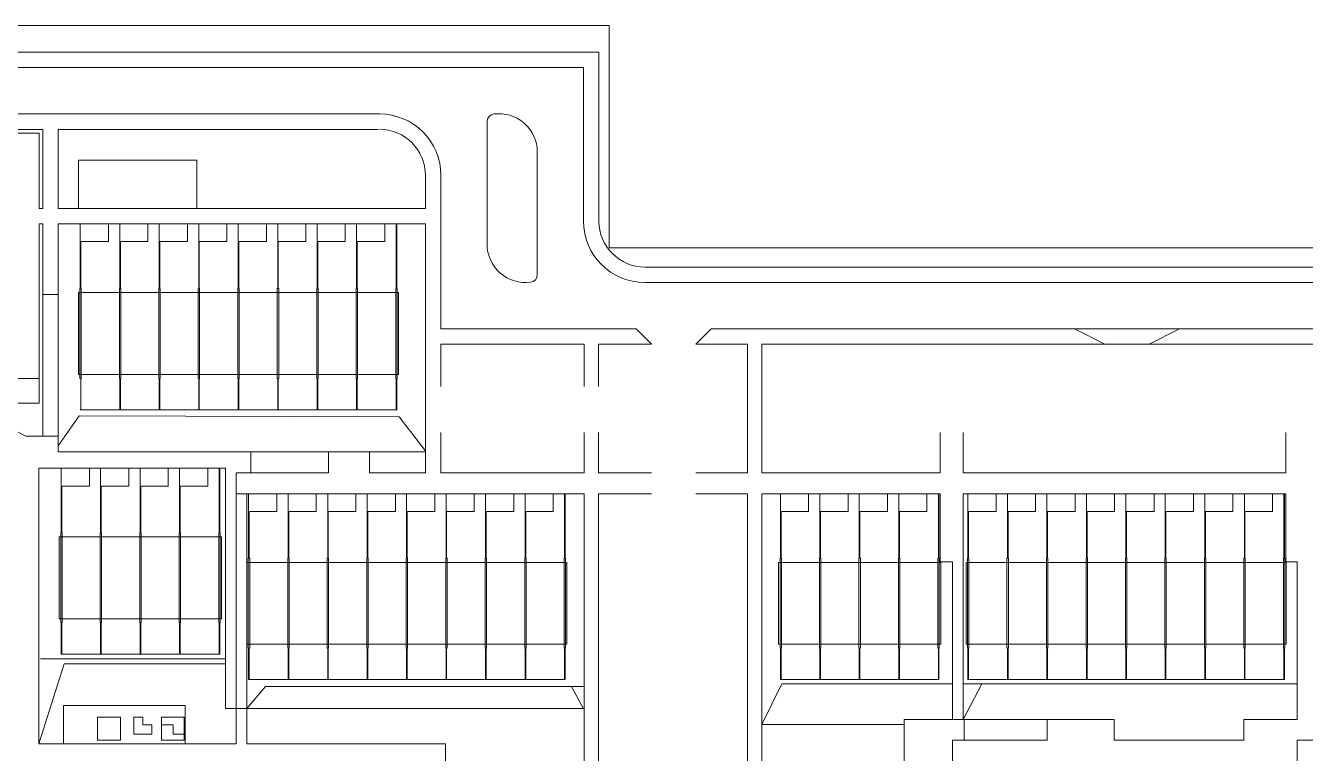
# Model space of a CAD drawing. Header units: millimetres. Extents: x -17350 to 3652, y -2474 to 12378.
# Drawn here: x -15528 to -14481, y -144 to 452 of the extents above; entities that cross this region are included whole.
import ezdxf

# ---------------------------------------------------------------- set-up
doc = ezdxf.new("R2010")
doc.units = ezdxf.units.MM
doc.layers.add('HOVED', color=40, linetype='Continuous', lineweight=9)

msp = doc.modelspace()

# ---------------------------------------------------------------- linework, layer by layer
at = {"layer": 'HOVED'}
for p, q in [((-16347.2, 452.2), (-15050.7, 452.2)), ((-15050.7, 452.2), (-15050.7, 270.2)), ((-16345, 430.5), (-15059, 430.5)), ((-15059, 430.5), (-15059, 292.2)), ((-16353.7, 417.9), (-15071.6, 417.9)), ((-15071.6, 417.9), (-15071.6, 292.2)), ((-15238.7, 379.9), (-16361.1, 379.9)), ((-15514.1, 367.2), (-15796.7, 367.2)), ((-15514.1, 302.5), (-15514.1, 367.2)), ((-15501.6, 302.5), (-15501.6, 367.2)), ((-15239.6, 367.2), (-15501.6, 367.2)), ((-15150.5, 273.3), (-15150.5, 373.6)), ((-15517.2, 364), (-15739.3, 364)), ((-15517.2, 302.5), (-15517.2, 364)), ((-15109.4, 348.6), (-15109.4, 248.3)), ((-15485, 302.5), (-15485, 342.1)), ((-15485, 342.1), (-15388.1, 342.1)), ((-15388.1, 342.1), (-15388.1, 302.5)), ((-15200.9, 302.5), (-15200.9, 329.5)), ((-15188.3, 204), (-15188.3, 329.5)), ((-15517.2, 302.5), (-15514.1, 302.5)), ((-15501.6, 302.5), (-15200.9, 302.5)), ((-15517.2, 289.9), (-15514.1, 289.9)), ((-15517.2, 143.1), (-15517.2, 289.9)), ((-15514.1, 115.9), (-15514.1, 289.9)), ((-15501.6, 289.9), (-15200.9, 289.9)), ((-15501.6, 103.2), (-15501.6, 289.9)), ((-15225, 289.9), (-15224.5, 289.9)), ((-15225, 289.9), (-15225, 237)), ((-15224.5, 289.9), (-15224.5, 237)), ((-15200.9, 85.9), (-15200.9, 289.9)), ((-15528.1, 116), (-15842.6, 278.1)), ((-15483.5, 275.3), (-15483, 275.3)), ((-15483.5, 275.3), (-15483.5, 237)), ((-15483, 275.3), (-15483, 237)), ((-15451.2, 275.3), (-15450.7, 275.3)), ((-15451.2, 275.3), (-15451.2, 237)), ((-15450.7, 275.3), (-15450.7, 237)), ((-15418.9, 275.3), (-15418.4, 275.3)), ((-15418.9, 275.3), (-15418.9, 237)), ((-15418.4, 275.3), (-15418.4, 237)), ((-15386.6, 275.3), (-15386.1, 275.3)), ((-15386.6, 275.3), (-15386.6, 237)), ((-15386.1, 275.3), (-15386.1, 237)), ((-15354.3, 275.3), (-15353.8, 275.3)), ((-15354.3, 275.3), (-15354.3, 237)), ((-15353.8, 275.3), (-15353.8, 237)), ((-15321.9, 275.3), (-15321.4, 275.3)), ((-15321.9, 275.3), (-15321.9, 237)), ((-15321.4, 275.3), (-15321.4, 237)), ((-15289.6, 275.3), (-15289.1, 275.3)), ((-15289.6, 275.3), (-15289.6, 237)), ((-15289.1, 275.3), (-15289.1, 237)), ((-15257.3, 275.3), (-15256.8, 275.3)), ((-15257.3, 275.3), (-15257.3, 237)), ((-15256.8, 275.3), (-15256.8, 237)), ((-15050.7, 270.2), (-13642, 270.2)), ((-15021.2, 254.4), (-13642, 254.4)), ((-15021.2, 241.8), (-13642, 241.8)), ((-15514.1, 232.1), (-15501.5, 232.1)), ((-15483.9, 237), (-15482.7, 237)), ((-15483.9, 237), (-15483.9, 163.3)), ((-15482.7, 237), (-15482.7, 163.3)), ((-15451.5, 237), (-15450.4, 237)), ((-15451.5, 237), (-15451.5, 163.3)), ((-15450.4, 237), (-15450.4, 163.3)), ((-15419.2, 237), (-15418.1, 237)), ((-15419.2, 237), (-15419.2, 163.3)), ((-15418.1, 237), (-15418.1, 163.3)), ((-15386.9, 237), (-15385.8, 237)), ((-15386.9, 237), (-15386.9, 163.3)), ((-15385.8, 237), (-15385.8, 163.3)), ((-15354.6, 237), (-15353.4, 237)), ((-15354.6, 237), (-15354.6, 163.3)), ((-15353.4, 237), (-15353.4, 163.3)), ((-15322.3, 237), (-15321.1, 237)), ((-15322.3, 237), (-15321.1, 237)), ((-15322.3, 237), (-15322.3, 163.3)), ((-15321.1, 237), (-15321.1, 163.3)), ((-15289.9, 237), (-15288.8, 237)), ((-15289.9, 237), (-15288.8, 237)), ((-15289.9, 237), (-15289.9, 163.3)), ((-15288.8, 237), (-15288.8, 163.3)), ((-15257.6, 237), (-15256.5, 237)), ((-15257.6, 237), (-15256.5, 237)), ((-15257.6, 237), (-15257.6, 163.3)), ((-15256.5, 237), (-15256.5, 163.3)), ((-15225.3, 237), (-15224.2, 237)), ((-15225.3, 237), (-15225.3, 163.3)), ((-15224.2, 237), (-15224.2, 163.3)), ((-15028.6, 204), (-15188.3, 204)), ((-15016, 191.4), (-15028.6, 204)), ((-14979.7, 191.4), (-14967.1, 204)), ((-14669.6, 204), (-14967.1, 204)), ((-14583.7, 204), (-14669.6, 204)), ((-14644.8, 191.4), (-14669.6, 204)), ((-14608.5, 191.4), (-14583.7, 204)), ((-14583.7, 204), (-13642, 204)), ((-15188.3, 156.8), (-15188.3, 191.4)), ((-15071.1, 191.4), (-15188.3, 191.4)), ((-15071.1, 156.8), (-15071.1, 191.4)), ((-15016, 191.4), (-15059.4, 191.4)), ((-15059.4, 156.8), (-15059.4, 191.4)), ((-14937.4, 191.4), (-14979.7, 191.4)), ((-14937.4, 85.9), (-14937.4, 191.4)), ((-14644.8, 191.4), (-14925.6, 191.4)), ((-14925.6, 85.9), (-14925.6, 191.4)), ((-14608.5, 191.4), (-14644.8, 191.4)), ((-14341, 191.4), (-14608.5, 191.4)), ((-15517.3, 163.1), (-15562.5, 163.1)), ((-15483.9, 163.3), (-15482.7, 163.3)), ((-15483, 163.3), (-15483, 137.6)), ((-15451.5, 163.3), (-15450.4, 163.3)), ((-15451.2, 163.3), (-15451.2, 137.6)), ((-15450.7, 163.3), (-15450.7, 137.6)), ((-15419.2, 163.3), (-15418.1, 163.3)), ((-15418.9, 163.3), (-15418.9, 137.6)), ((-15418.4, 163.3), (-15418.4, 137.6)), ((-15386.9, 163.3), (-15385.8, 163.3)), ((-15386.6, 163.3), (-15386.6, 137.6)), ((-15386.1, 163.3), (-15386.1, 137.6)), ((-15354.6, 163.3), (-15353.4, 163.3)), ((-15354.3, 163.3), (-15354.3, 137.6)), ((-15353.8, 163.3), (-15353.8, 137.6)), ((-15322.3, 163.3), (-15321.1, 163.3)), ((-15322.3, 163.3), (-15321.1, 163.3)), ((-15321.9, 163.3), (-15321.9, 137.6)), ((-15321.4, 163.3), (-15321.4, 137.6)), ((-15289.9, 163.3), (-15288.8, 163.3)), ((-15289.9, 163.3), (-15288.8, 163.3)), ((-15289.6, 163.3), (-15289.6, 137.6)), ((-15289.1, 163.3), (-15289.1, 137.6)), ((-15257.6, 163.3), (-15256.5, 163.3)), ((-15257.6, 163.3), (-15256.5, 163.3)), ((-15257.3, 163.3), (-15257.3, 137.6)), ((-15256.8, 163.3), (-15256.8, 137.6)), ((-15225.3, 163.3), (-15224.2, 163.3)), ((-15225, 163.3), (-15225, 137.6)), ((-15224.5, 163.3), (-15224.5, 137.6)), ((-15517.2, 143.1), (-15573.9, 143.1)), ((-15224.5, 137.6), (-15483.5, 137.6)), ((-15483.5, 137.6), (-15483, 137.6)), ((-15451.2, 137.6), (-15450.7, 137.6)), ((-15418.9, 137.6), (-15418.4, 137.6)), ((-15386.6, 137.6), (-15386.1, 137.6)), ((-15354.3, 137.6), (-15353.8, 137.6)), ((-15321.9, 137.6), (-15321.4, 137.6)), ((-15289.6, 137.6), (-15289.1, 137.6)), ((-15257.3, 137.6), (-15256.8, 137.6)), ((-15225, 137.6), (-15224.5, 137.6)), ((-15501.6, 108.2), (-15484.4, 132.6)), ((-15484.4, 132.6), (-15222.6, 131.8)), ((-15222.6, 131.8), (-15201.1, 104.2)), ((-15528.1, 116), (-15501.6, 115.9)), ((-15188.3, 85.9), (-15188.3, 119)), ((-15071.1, 85.9), (-15071.1, 119)), ((-15059.4, 85.9), (-15059.4, 119)), ((-14779.6, 85.9), (-14779.6, 119)), ((-14760.7, 119), (-14760.7, 85.9)), ((-14496.7, 85.9), (-14496.7, 119)), ((-15501.6, 103.2), (-15200.9, 103.2)), ((-15343.9, 85.9), (-15343.9, 103.2)), ((-15280.2, 85.9), (-15280.2, 103.2)), ((-15246.7, 85.9), (-15246.7, 103.2)), ((-15517.4, 89.7), (-15364.6, 89.7)), ((-15517.4, -135.9), (-15517.4, 89.7)), ((-15369.9, 89.7), (-15369.9, 36.8)), ((-15369.9, 89.7), (-15369.4, 89.7)), ((-15369.4, 89.7), (-15369.4, 36.8)), ((-15364.6, -106.9), (-15364.6, 89.7)), ((-15355.8, -135.9), (-15355.8, 85.9)), ((-15280.2, 85.9), (-15355.8, 85.9)), ((-15200.9, 85.9), (-15246.7, 85.9)), ((-15071.1, 85.9), (-15188.3, 85.9)), ((-15016, 85.9), (-15059.4, 85.9)), ((-14937.4, 85.9), (-14979.7, 85.9)), ((-14779.6, 85.9), (-14925.6, 85.9)), ((-14496.7, 85.9), (-14760.7, 85.9)), ((-15499.2, 75.1), (-15499.2, 36.8)), ((-15499.2, 75.1), (-15498.7, 75.1)), ((-15498.7, 75.1), (-15498.7, 36.8)), ((-15466.9, 75.1), (-15466.9, 36.8)), ((-15466.9, 75.1), (-15466.4, 75.1)), ((-15466.4, 75.1), (-15466.4, 36.8)), ((-15434.6, 75.1), (-15434.6, 36.8)), ((-15434.6, 75.1), (-15434, 75.1)), ((-15434, 75.1), (-15434, 36.8)), ((-15402.2, 75.1), (-15402.2, 36.8)), ((-15402.2, 75.1), (-15401.7, 75.1)), ((-15401.7, 75.1), (-15401.7, 36.8)), ((-15347.1, 68.9), (-15355.8, 68.9)), ((-15347.1, -135.9), (-15347.1, 68.9)), ((-15347.1, 68.9), (-15071.1, 68.9)), ((-15087.1, 68.9), (-15087.1, 16)), ((-15087.1, 68.9), (-15086.6, 68.9)), ((-15086.6, 68.9), (-15086.6, 16)), ((-15071.1, -156.5), (-15071.1, 68.9)), ((-15016, 68.9), (-15059.4, 68.9)), ((-15059.4, -156.5), (-15059.4, 68.9)), ((-14937.4, 68.9), (-14979.7, 68.9)), ((-14937.4, -156.5), (-14937.4, 68.9)), ((-14925.6, 68.9), (-14925.6, -156.5)), ((-14779.5, 68.9), (-14925.6, 68.9)), ((-14781.1, 68.9), (-14781.1, 16)), ((-14781.1, 68.9), (-14780.6, 68.9)), ((-14780.6, 68.9), (-14780.6, 16)), ((-14779.6, 13.2), (-14779.6, 68.9)), ((-14496.7, 68.9), (-14760.7, 68.9)), ((-14760.7, 68.9), (-14760.7, -115.9)), ((-14498.3, 68.9), (-14498.3, 16)), ((-14498.3, 68.9), (-14497.8, 68.9)), ((-14497.8, 68.9), (-14497.8, 16)), ((-14496.7, 68.9), (-14496.7, 13.2)), ((-15345.7, 54.3), (-15345.7, 16)), ((-15345.7, 54.3), (-15345.2, 54.3)), ((-15345.2, 54.3), (-15345.2, 16)), ((-15313.3, 54.3), (-15313.3, 16)), ((-15313.3, 54.3), (-15312.8, 54.3)), ((-15312.8, 54.3), (-15312.8, 16)), ((-15281, 54.3), (-15281, 16)), ((-15281, 54.3), (-15280.5, 54.3)), ((-15280.5, 54.3), (-15280.5, 16)), ((-15248.7, 54.3), (-15248.7, 16)), ((-15248.7, 54.3), (-15248.2, 54.3)), ((-15248.2, 54.3), (-15248.2, 16)), ((-15216.4, 54.3), (-15216.4, 16)), ((-15216.4, 54.3), (-15215.9, 54.3)), ((-15215.9, 54.3), (-15215.9, 16)), ((-15184.1, 54.3), (-15184.1, 16)), ((-15184.1, 54.3), (-15183.6, 54.3)), ((-15183.6, 54.3), (-15183.6, 16)), ((-15151.7, 54.3), (-15151.7, 16)), ((-15151.7, 54.3), (-15151.2, 54.3)), ((-15151.2, 54.3), (-15151.2, 16)), ((-15119.4, 54.3), (-15119.4, 16)), ((-15119.4, 54.3), (-15118.9, 54.3)), ((-15118.9, 54.3), (-15118.9, 16)), ((-14910.4, 54.3), (-14910.4, 16)), ((-14910.4, 54.3), (-14909.9, 54.3)), ((-14909.9, 54.3), (-14909.9, 16)), ((-14878.1, 54.3), (-14878.1, 16)), ((-14878.1, 54.3), (-14877.6, 54.3)), ((-14877.6, 54.3), (-14877.6, 16)), ((-14845.8, 54.3), (-14845.8, 16)), ((-14845.8, 54.3), (-14845.3, 54.3)), ((-14845.3, 54.3), (-14845.3, 16)), ((-14813.4, 54.3), (-14813.4, 16)), ((-14813.4, 54.3), (-14812.9, 54.3)), ((-14812.9, 54.3), (-14812.9, 16)), ((-14756.9, 54.3), (-14756.9, 16)), ((-14756.9, 54.3), (-14756.4, 54.3)), ((-14756.4, 54.3), (-14756.4, 16)), ((-14724.5, 54.3), (-14724.5, 16)), ((-14724.5, 54.3), (-14724, 54.3)), ((-14724, 54.3), (-14724, 16)), ((-14692.2, 54.3), (-14692.2, 16)), ((-14692.2, 54.3), (-14691.7, 54.3)), ((-14691.7, 54.3), (-14691.7, 16)), ((-14659.9, 54.3), (-14659.9, 16)), ((-14659.9, 54.3), (-14659.4, 54.3)), ((-14659.4, 54.3), (-14659.4, 16)), ((-14627.6, 54.3), (-14627.6, 16)), ((-14627.6, 54.3), (-14627.1, 54.3)), ((-14627.1, 54.3), (-14627.1, 16)), ((-14595.3, 54.3), (-14595.3, 16)), ((-14595.3, 54.3), (-14594.8, 54.3)), ((-14594.8, 54.3), (-14594.8, 16)), ((-14563, 54.3), (-14563, 16)), ((-14563, 54.3), (-14562.4, 54.3)), ((-14562.4, 54.3), (-14562.4, 16)), ((-14530.6, 54.3), (-14530.6, 16)), ((-14530.6, 54.3), (-14530.1, 54.3)), ((-14530.1, 54.3), (-14530.1, 16)), ((-15499.5, 36.8), (-15499.5, -36.9)), ((-15499.5, 36.8), (-15498.4, 36.8)), ((-15498.4, 36.8), (-15498.4, -36.9)), ((-15467.2, 36.8), (-15467.2, -36.9)), ((-15467.2, 36.8), (-15466.1, 36.8)), ((-15467.2, 36.8), (-15466.1, 36.8)), ((-15466.1, 36.8), (-15466.1, -36.9)), ((-15434.9, 36.8), (-15434.9, -36.9)), ((-15434.9, 36.8), (-15433.7, 36.8)), ((-15434.9, 36.8), (-15433.7, 36.8)), ((-15433.7, 36.8), (-15433.7, -36.9)), ((-15402.5, 36.8), (-15402.5, -36.9)), ((-15402.5, 36.8), (-15401.4, 36.8)), ((-15402.5, 36.8), (-15401.4, 36.8)), ((-15401.4, 36.8), (-15401.4, -36.9)), ((-15370.2, 36.8), (-15370.2, -36.9)), ((-15370.2, 36.8), (-15369.1, 36.8)), ((-15369.1, 36.8), (-15369.1, -36.9)), ((-15346, 16), (-15344.8, 16)), ((-15346, 16), (-15346, -57.7)), ((-15344.8, 16), (-15344.8, -57.7)), ((-15313.7, 16), (-15312.5, 16)), ((-15313.7, 16), (-15313.7, -57.7)), ((-15312.5, 16), (-15312.5, -57.7)), ((-15281.3, 16), (-15280.2, 16)), ((-15281.3, 16), (-15281.3, -57.7)), ((-15280.2, 16), (-15280.2, -57.7)), ((-15249, 16), (-15247.9, 16)), ((-15249, 16), (-15249, -57.7)), ((-15247.9, 16), (-15247.9, -57.7)), ((-15216.7, 16), (-15215.6, 16)), ((-15216.7, 16), (-15216.7, -57.7)), ((-15215.6, 16), (-15215.6, -57.7)), ((-15184.4, 16), (-15183.2, 16)), ((-15184.4, 16), (-15183.2, 16)), ((-15184.4, 16), (-15184.4, -57.7)), ((-15183.2, 16), (-15183.2, -57.7)), ((-15152.1, 16), (-15150.9, 16)), ((-15152.1, 16), (-15150.9, 16)), ((-15152.1, 16), (-15152.1, -57.7)), ((-15150.9, 16), (-15150.9, -57.7)), ((-15119.7, 16), (-15118.6, 16)), ((-15119.7, 16), (-15118.6, 16)), ((-15119.7, 16), (-15119.7, -57.7)), ((-15118.6, 16), (-15118.6, -57.7)), ((-15087.4, 16), (-15086.3, 16)), ((-15087.4, 16), (-15087.4, -57.7)), ((-15086.3, 16), (-15086.3, -57.7)), ((-14910.7, 16), (-14909.6, 16)), ((-14910.7, 16), (-14910.7, -57.7)), ((-14909.6, 16), (-14909.6, -57.7)), ((-14878.4, 16), (-14877.3, 16)), ((-14878.4, 16), (-14877.3, 16)), ((-14878.4, 16), (-14878.4, -57.7)), ((-14877.3, 16), (-14877.3, -57.7)), ((-14846.1, 16), (-14844.9, 16)), ((-14846.1, 16), (-14844.9, 16)), ((-14846.1, 16), (-14846.1, -57.7)), ((-14844.9, 16), (-14844.9, -57.7)), ((-14813.8, 16), (-14812.6, 16)), ((-14813.8, 16), (-14812.6, 16)), ((-14813.8, 16), (-14813.8, -57.7)), ((-14812.6, 16), (-14812.6, -57.7)), ((-14781.4, 16), (-14780.3, 16)), ((-14781.4, 16), (-14781.4, -57.7)), ((-14780.3, 16), (-14780.3, -57.7)), ((-14769.4, 13.2), (-14779.6, 13.2)), ((-14769.4, 13.2), (-14769.4, -115.9)), ((-14757.2, 16), (-14756, 16)), ((-14757.2, 16), (-14757.2, -57.7)), ((-14756, 16), (-14756, -57.7)), ((-14724.9, 16), (-14724.9, -57.7)), ((-14724.9, 16), (-14723.7, 16)), ((-14723.7, 16), (-14723.7, -57.7)), ((-14692.5, 16), (-14691.4, 16)), ((-14692.5, 16), (-14692.5, -57.7)), ((-14691.4, 16), (-14691.4, -57.7)), ((-14660.2, 16), (-14659.1, 16)), ((-14660.2, 16), (-14660.2, -57.7)), ((-14659.1, 16), (-14659.1, -57.7)), ((-14627.9, 16), (-14626.8, 16)), ((-14627.9, 16), (-14627.9, -57.7)), ((-14626.8, 16), (-14626.8, -57.7)), ((-14595.6, 16), (-14594.5, 16)), ((-14595.6, 16), (-14594.5, 16)), ((-14595.6, 16), (-14595.6, -57.7)), ((-14594.5, 16), (-14594.5, -57.7)), ((-14563.3, 16), (-14562.1, 16)), ((-14563.3, 16), (-14562.1, 16)), ((-14563.3, 16), (-14563.3, -57.7)), ((-14562.1, 16), (-14562.1, -57.7)), ((-14530.9, 16), (-14529.8, 16)), ((-14530.9, 16), (-14529.8, 16)), ((-14530.9, 16), (-14530.9, -57.7)), ((-14529.8, 16), (-14529.8, -57.7)), ((-14498.6, 16), (-14497.5, 16)), ((-14498.6, 16), (-14498.6, -57.7)), ((-14497.5, 16), (-14497.5, -57.7)), ((-14496.7, 13.2), (-14487.3, 13.2)), ((-14487.3, 13.2), (-14487.3, -115.9)), ((-15499.5, -36.9), (-15498.4, -36.9)), ((-15499.2, -36.9), (-15499.2, -62.6)), ((-15498.7, -36.9), (-15498.7, -62.6)), ((-15467.2, -36.9), (-15466.1, -36.9)), ((-15467.2, -36.9), (-15466.1, -36.9)), ((-15466.9, -36.9), (-15466.9, -62.6)), ((-15466.4, -36.9), (-15466.4, -62.6)), ((-15434.9, -36.9), (-15433.7, -36.9)), ((-15434.9, -36.9), (-15433.7, -36.9)), ((-15434.6, -36.9), (-15434.6, -62.6)), ((-15434, -36.9), (-15434, -62.6)), ((-15402.5, -36.9), (-15401.4, -36.9)), ((-15402.5, -36.9), (-15401.4, -36.9)), ((-15402.2, -36.9), (-15402.2, -62.6)), ((-15401.7, -36.9), (-15401.7, -62.6)), ((-15370.2, -36.9), (-15369.1, -36.9)), ((-15369.9, -36.9), (-15369.9, -62.6)), ((-15369.4, -36.9), (-15369.4, -62.6)), ((-15369.4, -62.6), (-15499.2, -62.6)), ((-15499.2, -62.6), (-15498.7, -62.6)), ((-15466.9, -62.6), (-15466.4, -62.6)), ((-15434.6, -62.6), (-15434, -62.6)), ((-15402.2, -62.6), (-15401.7, -62.6)), ((-15369.9, -62.6), (-15369.4, -62.6)), ((-15346, -57.7), (-15344.8, -57.7)), ((-15345.7, -57.7), (-15345.7, -83.3)), ((-15345.2, -57.7), (-15345.2, -83.3)), ((-15313.7, -57.7), (-15312.5, -57.7)), ((-15313.3, -57.7), (-15313.3, -83.3)), ((-15312.8, -57.7), (-15312.8, -83.3)), ((-15281.3, -57.7), (-15280.2, -57.7)), ((-15281, -57.7), (-15281, -83.3)), ((-15280.5, -57.7), (-15280.5, -83.3)), ((-15249, -57.7), (-15247.9, -57.7)), ((-15248.7, -57.7), (-15248.7, -83.3)), ((-15248.2, -57.7), (-15248.2, -83.3)), ((-15216.7, -57.7), (-15215.6, -57.7)), ((-15216.4, -57.7), (-15216.4, -83.3)), ((-15215.9, -57.7), (-15215.9, -83.3)), ((-15184.4, -57.7), (-15183.2, -57.7)), ((-15184.4, -57.7), (-15183.2, -57.7)), ((-15184.1, -57.7), (-15184.1, -83.3)), ((-15183.6, -57.7), (-15183.6, -83.3)), ((-15152.1, -57.7), (-15150.9, -57.7)), ((-15152.1, -57.7), (-15150.9, -57.7)), ((-15151.7, -57.7), (-15151.7, -83.3)), ((-15151.2, -57.7), (-15151.2, -83.3)), ((-15119.7, -57.7), (-15118.6, -57.7)), ((-15119.7, -57.7), (-15118.6, -57.7)), ((-15119.4, -57.7), (-15119.4, -83.3)), ((-15118.9, -57.7), (-15118.9, -83.3)), ((-15087.4, -57.7), (-15086.3, -57.7)), ((-15087.1, -57.7), (-15087.1, -83.3)), ((-15086.6, -57.7), (-15086.6, -83.3)), ((-14910.7, -57.7), (-14909.6, -57.7)), ((-14910.4, -57.7), (-14910.4, -83.3)), ((-14909.9, -57.7), (-14909.9, -83.3)), ((-14878.4, -57.7), (-14877.3, -57.7)), ((-14878.4, -57.7), (-14877.3, -57.7)), ((-14878.1, -57.7), (-14878.1, -83.3)), ((-14877.6, -57.7), (-14877.6, -83.3)), ((-14846.1, -57.7), (-14844.9, -57.7)), ((-14846.1, -57.7), (-14844.9, -57.7)), ((-14845.8, -57.7), (-14845.8, -83.3)), ((-14845.3, -57.7), (-14845.3, -83.3)), ((-14813.8, -57.7), (-14812.6, -57.7)), ((-14813.8, -57.7), (-14812.6, -57.7)), ((-14813.4, -57.7), (-14813.4, -83.3)), ((-14812.9, -57.7), (-14812.9, -83.3)), ((-14781.4, -57.7), (-14780.3, -57.7)), ((-14781.1, -57.7), (-14781.1, -83.3)), ((-14780.6, -57.7), (-14780.6, -83.3)), ((-14757.2, -57.7), (-14756, -57.7)), ((-14756.9, -57.7), (-14756.9, -83.3)), ((-14756.4, -57.7), (-14756.4, -83.3)), ((-14724.9, -57.7), (-14723.7, -57.7)), ((-14724.5, -57.7), (-14724.5, -83.3)), ((-14724, -57.7), (-14724, -83.3)), ((-14692.5, -57.7), (-14691.4, -57.7)), ((-14692.2, -57.7), (-14692.2, -83.3)), ((-14691.7, -57.7), (-14691.7, -83.3)), ((-14660.2, -57.7), (-14659.1, -57.7)), ((-14659.9, -57.7), (-14659.9, -83.3)), ((-14659.4, -57.7), (-14659.4, -83.3)), ((-14627.9, -57.7), (-14626.8, -57.7)), ((-14627.6, -57.7), (-14627.6, -83.3)), ((-14627.1, -57.7), (-14627.1, -83.3)), ((-14595.6, -57.7), (-14594.5, -57.7)), ((-14595.6, -57.7), (-14594.5, -57.7)), ((-14595.3, -57.7), (-14595.3, -83.3)), ((-14594.8, -57.7), (-14594.8, -83.3)), ((-14563.3, -57.7), (-14562.1, -57.7)), ((-14563.3, -57.7), (-14562.1, -57.7)), ((-14563, -57.7), (-14563, -83.3)), ((-14562.4, -57.7), (-14562.4, -83.3)), ((-14530.9, -57.7), (-14529.8, -57.7)), ((-14530.9, -57.7), (-14529.8, -57.7)), ((-14530.6, -57.7), (-14530.6, -83.3)), ((-14530.1, -57.7), (-14530.1, -83.3)), ((-14498.6, -57.7), (-14497.5, -57.7)), ((-14498.3, -57.7), (-14498.3, -83.3)), ((-14497.8, -57.7), (-14497.8, -83.3)), ((-15517.4, -135.9), (-15496.6, -70.4)), ((-15364.6, -66.4), (-15516.2, -66.4)), ((-15364.6, -70.4), (-15496.6, -70.4)), ((-15086.6, -83.3), (-15345.7, -83.3)), ((-15345.7, -83.3), (-15345.2, -83.3)), ((-15313.3, -83.3), (-15312.8, -83.3)), ((-15281, -83.3), (-15280.5, -83.3)), ((-15248.7, -83.3), (-15248.2, -83.3)), ((-15216.4, -83.3), (-15215.9, -83.3)), ((-15184.1, -83.3), (-15183.6, -83.3)), ((-15151.7, -83.3), (-15151.2, -83.3)), ((-15119.4, -83.3), (-15118.9, -83.3)), ((-15087.1, -83.3), (-15086.6, -83.3)), ((-14780.6, -83.3), (-14910.4, -83.3)), ((-14910.4, -83.3), (-14909.9, -83.3)), ((-14878.1, -83.3), (-14877.6, -83.3)), ((-14845.8, -83.3), (-14845.3, -83.3)), ((-14813.4, -83.3), (-14812.9, -83.3)), ((-14781.1, -83.3), (-14780.6, -83.3)), ((-14497.8, -83.3), (-14756.9, -83.3)), ((-14756.9, -83.3), (-14756.4, -83.3)), ((-14724.5, -83.3), (-14724, -83.3)), ((-14692.2, -83.3), (-14691.7, -83.3)), ((-14659.9, -83.3), (-14659.4, -83.3)), ((-14627.6, -83.3), (-14627.1, -83.3)), ((-14595.3, -83.3), (-14594.8, -83.3)), ((-14563, -83.3), (-14562.4, -83.3)), ((-14530.6, -83.3), (-14530.1, -83.3)), ((-14498.3, -83.3), (-14497.8, -83.3)), ((-15347.1, -106.9), (-15331.9, -89)), ((-15071.1, -89), (-15331.9, -89)), ((-15081.4, -88.9), (-15071.5, -107.3)), ((-14925.6, -120.1), (-14909.3, -86.9)), ((-14769.4, -86.9), (-14909.3, -86.9)), ((-14487.3, -86.9), (-14760.7, -86.9)), ((-14760.7, -115.9), (-14745.5, -86.9)), ((-15397.8, -104.6), (-15497.4, -104.6)), ((-15497.4, -104.6), (-15497.4, -135.9)), ((-15397.8, -135.9), (-15397.8, -104.6)), ((-15469.3, -114.2), (-15450.5, -114.2)), ((-15469.3, -132.9), (-15469.3, -114.2)), ((-15450.5, -114.2), (-15450.5, -132.9)), ((-15439.8, -128.1), (-15439.8, -114.2)), ((-15439.8, -114.2), (-15432.4, -114.2)), ((-15432.4, -114.2), (-15432.4, -120.3)), ((-15417.1, -114.2), (-15398.4, -114.2)), ((-15417.1, -132.9), (-15417.1, -114.2)), ((-15398.4, -114.2), (-15398.4, -132.9)), ((-15355.8, -106.9), (-15364.6, -106.9)), ((-15071.1, -106.9), (-15355.8, -106.9)), ((-15432.4, -120.3), (-15424.9, -120.3)), ((-15424.9, -120.3), (-15424.9, -128.1)), ((-15407.6, -120.4), (-15417.1, -120.4)), ((-15407.6, -120.4), (-15407.6, -128.1)), ((-14809, -120.1), (-14925.6, -120.1)), ((-14637.2, -115.9), (-14809, -115.9)), ((-14809, -156.5), (-14809, -115.9)), ((-14691.9, -115.9), (-14760.2, -115.9)), ((-14760, -115.9), (-14760, -132.8)), ((-14691.9, -122.2), (-14691.9, -115.9)), ((-14691.9, -132.8), (-14691.9, -115.9)), ((-14637.2, -132.8), (-14637.2, -115.9)), ((-14531, -132.8), (-14531, -115.9)), ((-14487.3, -115.9), (-14531, -115.9)), ((-15355.8, -135.9), (-15517.4, -135.9)), ((-15450.5, -132.9), (-15469.3, -132.9)), ((-15424.9, -128.1), (-15439.8, -128.1)), ((-15398.4, -132.9), (-15417.1, -132.9)), ((-15407.6, -128.1), (-15398.4, -128.1)), ((-15184.6, -135.9), (-15347.1, -135.9)), ((-15184.6, -156.5), (-15184.6, -135.9)), ((-14769.4, -170.5), (-14769.4, -132.8)), ((-14769.4, -132.8), (-14691.9, -132.8)), ((-14637.2, -132.8), (-14531, -132.8)), ((-14487.3, -132.8), (-14409.7, -132.8)), ((-14487.3, -170.5), (-14487.3, -132.8))]:
    msp.add_line(p, q, dxfattribs=at)
for points in [[(-15460.5, 275.3), (-15483.5, 275.3), (-15483.5, 289.9), (-15460.5, 289.9), (-15460.5, 275.3)], [(-15428.2, 275.3), (-15451.2, 275.3), (-15451.2, 289.9), (-15428.2, 289.9), (-15428.2, 275.3)], [(-15395.8, 275.3), (-15418.9, 275.3), (-15418.9, 289.9), (-15395.8, 289.9), (-15395.8, 275.3)], [(-15363.5, 275.3), (-15386.6, 275.3), (-15386.6, 289.9), (-15363.5, 289.9), (-15363.5, 275.3)], [(-15331.2, 275.3), (-15354.3, 275.3), (-15354.3, 289.9), (-15331.2, 289.9), (-15331.2, 275.3)], [(-15298.9, 275.3), (-15321.9, 275.3), (-15321.9, 289.9), (-15298.9, 289.9), (-15298.9, 275.3)], [(-15266.6, 275.3), (-15289.6, 275.3), (-15289.6, 289.9), (-15266.6, 289.9), (-15266.6, 275.3)], [(-15234.2, 275.3), (-15257.3, 275.3), (-15257.3, 289.9), (-15234.2, 289.9), (-15234.2, 275.3)], [(-15476.1, 75.1), (-15499.2, 75.1), (-15499.2, 89.7), (-15476.1, 89.7), (-15476.1, 75.1)], [(-15443.8, 75.1), (-15466.9, 75.1), (-15466.9, 89.7), (-15443.8, 89.7), (-15443.8, 75.1)], [(-15411.5, 75.1), (-15434.6, 75.1), (-15434.6, 89.7), (-15411.5, 89.7), (-15411.5, 75.1)], [(-15379.2, 75.1), (-15402.2, 75.1), (-15402.2, 89.7), (-15379.2, 89.7), (-15379.2, 75.1)], [(-15379.2, 75.1), (-15402.2, 75.1), (-15402.2, 89.7), (-15379.2, 89.7), (-15379.2, 75.1)], [(-15322.6, 54.3), (-15345.7, 54.3), (-15345.7, 68.9), (-15322.6, 68.9), (-15322.6, 54.3)], [(-15290.3, 54.3), (-15313.3, 54.3), (-15313.3, 68.9), (-15290.3, 68.9), (-15290.3, 54.3)], [(-15258, 54.3), (-15281, 54.3), (-15281, 68.9), (-15258, 68.9), (-15258, 54.3)], [(-15225.6, 54.3), (-15248.7, 54.3), (-15248.7, 68.9), (-15225.6, 68.9), (-15225.6, 54.3)], [(-15193.3, 54.3), (-15216.4, 54.3), (-15216.4, 68.9), (-15193.3, 68.9), (-15193.3, 54.3)], [(-15161, 54.3), (-15184.1, 54.3), (-15184.1, 68.9), (-15161, 68.9), (-15161, 54.3)], [(-15128.7, 54.3), (-15151.7, 54.3), (-15151.7, 68.9), (-15128.7, 68.9), (-15128.7, 54.3)], [(-15096.4, 54.3), (-15119.4, 54.3), (-15119.4, 68.9), (-15096.4, 68.9), (-15096.4, 54.3)], [(-14887.3, 54.3), (-14910.4, 54.3), (-14910.4, 68.9), (-14887.3, 68.9), (-14887.3, 54.3)], [(-14855, 54.3), (-14878.1, 54.3), (-14878.1, 68.9), (-14855, 68.9), (-14855, 54.3)], [(-14822.7, 54.3), (-14845.8, 54.3), (-14845.8, 68.9), (-14822.7, 68.9), (-14822.7, 54.3)], [(-14790.4, 54.3), (-14813.4, 54.3), (-14813.4, 68.9), (-14790.4, 68.9), (-14790.4, 54.3)], [(-14733.8, 54.3), (-14756.9, 54.3), (-14756.9, 68.9), (-14733.8, 68.9), (-14733.8, 54.3)], [(-14701.5, 54.3), (-14724.5, 54.3), (-14724.5, 68.9), (-14701.5, 68.9), (-14701.5, 54.3)], [(-14669.2, 54.3), (-14692.2, 54.3), (-14692.2, 68.9), (-14669.2, 68.9), (-14669.2, 54.3)], [(-14636.9, 54.3), (-14659.9, 54.3), (-14659.9, 68.9), (-14636.9, 68.9), (-14636.9, 54.3)], [(-14604.5, 54.3), (-14627.6, 54.3), (-14627.6, 68.9), (-14604.5, 68.9), (-14604.5, 54.3)], [(-14572.2, 54.3), (-14595.3, 54.3), (-14595.3, 68.9), (-14572.2, 68.9), (-14572.2, 54.3)], [(-14539.9, 54.3), (-14563, 54.3), (-14563, 68.9), (-14539.9, 68.9), (-14539.9, 54.3)], [(-14507.6, 54.3), (-14530.6, 54.3), (-14530.6, 68.9), (-14507.6, 68.9), (-14507.6, 54.3)]]:
    msp.add_lwpolyline(points, dxfattribs=at)
for points in [[(-15223, 166.6), (-15485, 166.6), (-15485, 233.7), (-15223, 233.7)], [(-15367.9, -33.6), (-15500.7, -33.6), (-15500.7, 33.5), (-15367.9, 33.5)], [(-15085.1, -54.4), (-15347.1, -54.4), (-15347.1, 12.7), (-15085.1, 12.7)], [(-14779.1, -54.4), (-14911.9, -54.4), (-14911.9, 12.7), (-14779.1, 12.7)], [(-14496.3, -54.4), (-14758.3, -54.4), (-14758.3, 12.7), (-14496.3, 12.7)]]:
    msp.add_lwpolyline(points, close=True, dxfattribs=at)
for centre, radius, start, end in [((-15238.7, 329.5), 50.4, 0, 90), ((-15144.2, 373.6), 6.3, 97.5635, 180), ((-15140.9, 348.6), 31.5, 0, 97.5635), ((-15238.7, 329.5), 37.8, 0, 90), ((-15021.2, 292.2), 50.4, 180, 270), ((-15021.2, 292.2), 37.8, 180, 270), ((-15119, 273.3), 31.5, 180, 277.5635), ((-15115.7, 248.3), 6.3, 277.5635, 0)]:
    msp.add_arc(centre, radius, start, end, dxfattribs=at)

doc.saveas('drawing.dxf')
